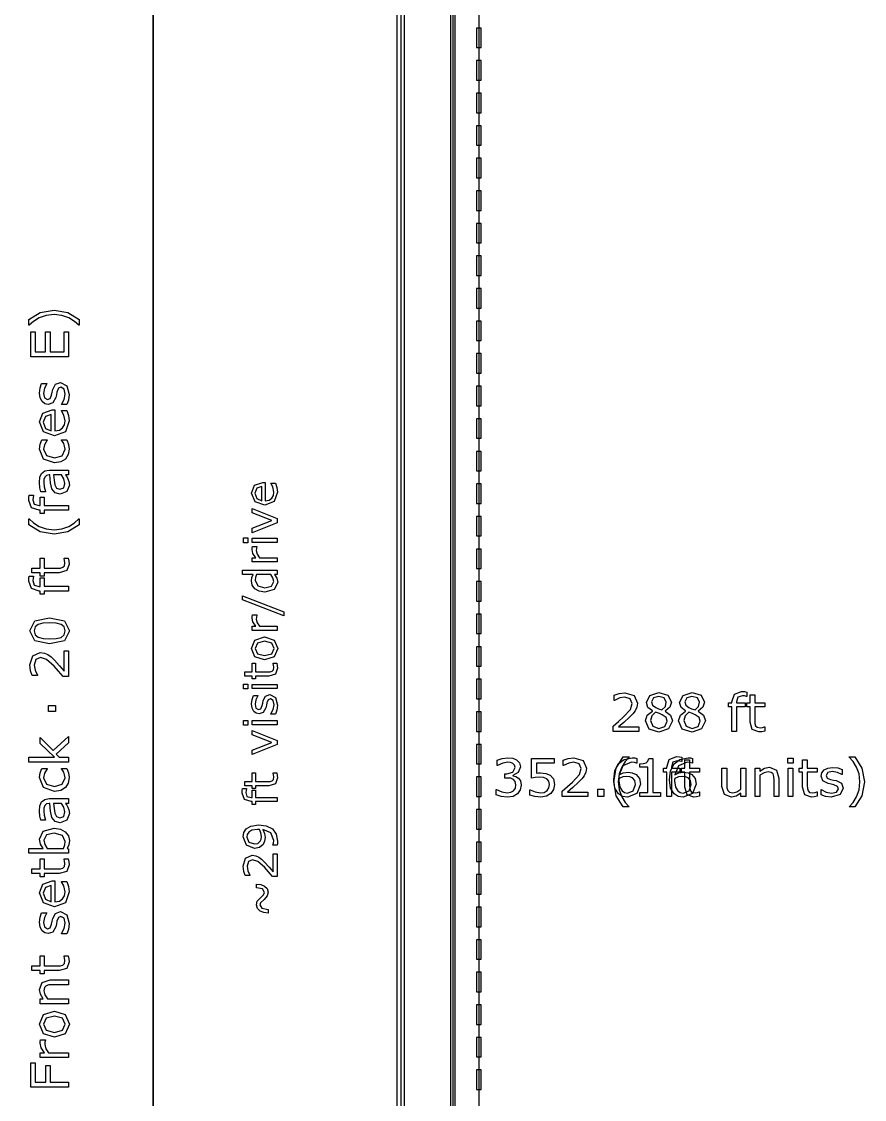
# Model space of a CAD drawing. Header units: inches. Extents: x -33163 to 19162, y -8858 to 30669.
# Drawn here: x 8765 to 9976, y 27369 to 28917 of the extents above; entities that cross this region are included whole.
import ezdxf

# ---------------------------------------------------------------- set-up
doc = ezdxf.new("R2010")
doc.units = ezdxf.units.IN
doc.layers.add('Layer 1', color=7, linetype='Continuous')
doc.layers.add('SOLID-2', color=253, linetype='Continuous')

# ---------------------------------------------------------------- blocks, each defined once
blk = doc.blocks.new('A$C0f725650')
at = {"layer": 'Layer 1', "color": 7}
for points in [[(112.058393, 276.383298), (112.058393, 156.739072), (171.642279, 156.739072), (171.642279, 276.383298), (112.058393, 276.383298)], [(112.375687, 276.066006), (171.324985, 276.066006), (171.324985, 157.056366), (112.375687, 157.056366), (112.375687, 276.066006)], [(173.507795, 276.224652), (173.507795, 156.897719), (173.692797, 156.897719), (173.692797, 276.224652), (173.507795, 276.224652)]]:
    blk.add_lwpolyline(points, close=True, dxfattribs=at)
for points in [[(173.600296, 276.224652), (173.600296, 156.897719)], [(154.55032, 269.345494), (161.429478, 269.345494), (161.429478, 171.97895), (154.55032, 171.97895), (154.55032, 269.345494)], [(161.429478, 269.345494), (171.483632, 269.345494), (171.483632, 171.97895), (161.429478, 171.97895), (161.429478, 269.345494)], [(174.658628, 269.345494), (174.658628, 171.97895)], [(174.566127, 246.855939), (174.566127, 246.06219), (174.751129, 246.06219), (174.751129, 246.855939), (174.566127, 246.855939)], [(174.566127, 245.533024), (174.566127, 244.739275), (174.751129, 244.739275), (174.751129, 245.533024), (174.566127, 245.533024)], [(174.566127, 244.210109), (174.566127, 243.41636), (174.751129, 243.41636), (174.751129, 244.210109), (174.566127, 244.210109)], [(174.566127, 242.887194), (174.566127, 242.093445), (174.751129, 242.093445), (174.751129, 242.887194), (174.566127, 242.887194)], [(174.566127, 241.564279), (174.566127, 240.77053), (174.751129, 240.77053), (174.751129, 241.564279), (174.566127, 241.564279)], [(174.566127, 240.241364), (174.566127, 239.447615), (174.751129, 239.447615), (174.751129, 240.241364), (174.566127, 240.241364)], [(174.566127, 238.918449), (174.566127, 238.1247), (174.751129, 238.1247), (174.751129, 238.918449), (174.566127, 238.918449)], [(174.566127, 237.595534), (174.566127, 236.801785), (174.751129, 236.801785), (174.751129, 237.595534), (174.566127, 237.595534)], [(174.566127, 236.272619), (174.566127, 235.47887), (174.751129, 235.47887), (174.751129, 236.272619), (174.566127, 236.272619)], [(157.398787, 235.400652), (157.957928, 235.299367), (158.415778, 235.015147), (158.415778, 234.778469), (158.405433, 234.778469), (158.230768, 234.937632), (158.001325, 235.079224), (157.722272, 235.180511), (157.398776, 235.218751), (157.076316, 235.180511), (156.796231, 235.079224), (156.566787, 234.937632), (156.392123, 234.778469), (156.381778, 234.778469), (156.381778, 235.015147), (156.839631, 235.299367), (157.398769, 235.400652), (157.398787, 235.400652)], [(174.566127, 234.949704), (174.566127, 234.155955), (174.751129, 234.155955), (174.751129, 234.949704), (174.566127, 234.949704)], [(157.989966, 234.508716), (157.989966, 233.494826), (156.451043, 233.494826), (156.451043, 234.508716), (156.632944, 234.508716), (156.632944, 233.699466), (157.054623, 233.699466), (157.054623, 234.508716), (157.236524, 234.508716), (157.236524, 233.699466), (157.808065, 233.699466), (157.808065, 234.508716), (157.989966, 234.508716)], [(174.566127, 233.626789), (174.566127, 232.83304), (174.751129, 232.83304), (174.751129, 233.626789), (174.566127, 233.626789)], [(157.657171, 232.457166), (157.916587, 232.325907), (158.017872, 231.969341), (157.9879, 231.733696), (157.920719, 231.554896), (157.702645, 231.554896), (157.702645, 231.565241), (157.813232, 231.76988), (157.853539, 231.985888), (157.812198, 232.186392), (157.681976, 232.25874), (157.578621, 232.219465), (157.518678, 232.068571), (157.496982, 231.960049), (157.470111, 231.839127), (157.352287, 231.623119), (157.160051, 231.560074), (157.025693, 231.589014), (156.913039, 231.67893), (156.836556, 231.825691), (156.807619, 232.026195), (156.833468, 232.234967), (156.894444, 232.4117), (157.102184, 232.4117), (157.102184, 232.401355), (157.010199, 232.220489), (156.971959, 232.011714), (157.0133, 231.831883), (157.134223, 231.7585), (157.241709, 231.802943), (157.300621, 231.943502), (157.325413, 232.063393), (157.348141, 232.175012), (157.454593, 232.383784), (157.657166, 232.457166), (157.657171, 232.457166)], [(174.566127, 232.303874), (174.566127, 231.510125), (174.751129, 231.510125), (174.751129, 232.303874), (174.566127, 232.303874)], [(157.432894, 231.337856), (157.432894, 230.487264), (157.618931, 230.519302), (157.748121, 230.607152), (157.822535, 230.734276), (157.847327, 230.897574), (157.800818, 231.134251), (157.707799, 231.304783), (157.707799, 231.315128), (157.919672, 231.315128), (157.988918, 231.114625), (158.016824, 230.899651), (157.861794, 230.451101), (157.419446, 230.289869), (156.969861, 230.443864), (156.803462, 230.851076), (156.939889, 231.210742), (157.327461, 231.337866), (157.432894, 231.337856)], [(157.284066, 231.148721), (157.047389, 231.071206), (156.963672, 230.840728), (157.055657, 230.59165), (157.284066, 230.487264), (157.284066, 231.148721)], [(174.566127, 230.980959), (174.566127, 230.18721), (174.751129, 230.18721), (174.751129, 230.980959), (174.566127, 230.980959)], [(157.917618, 230.122428), (157.989966, 229.937426), (158.015816, 229.752424), (157.979642, 229.522981), (157.86802, 229.344181), (157.679917, 229.227394), (157.414302, 229.186053), (156.969885, 229.34108), (156.808656, 229.752424), (156.836559, 229.946729), (156.904774, 230.122428), (157.120779, 230.122428), (157.120779, 230.112083), (157.014327, 229.928113), (156.977118, 229.744145), (157.088741, 229.482663), (157.414302, 229.38758), (157.735728, 229.480597), (157.84735, 229.744145), (157.831846, 229.864036), (157.791539, 229.973589), (157.746063, 230.05317), (157.70369, 230.112083), (157.70369, 230.122428), (157.917618, 230.122428)], [(174.566127, 229.658044), (174.566127, 228.864295), (174.751129, 228.864295), (174.751129, 229.658044), (174.566127, 229.658044)], [(157.989966, 228.894596), (157.989966, 228.701329), (157.866977, 228.701329), (157.916587, 228.631047), (157.966196, 228.546299), (158.005468, 228.434677), (158.022004, 228.286883), (157.918653, 228.0223), (157.655102, 227.913779), (157.443229, 227.96959), (157.315073, 228.130822), (157.252028, 228.384035), (157.227237, 228.701329), (157.197265, 228.701329), (157.087709, 228.677569), (157.019497, 228.611423), (156.987458, 228.512205), (156.979203, 228.391282), (156.999867, 228.220751), (157.057745, 228.026446), (157.057745, 228.016101), (156.860342, 228.016101), (156.826235, 228.180433), (156.807635, 228.392306), (156.828298, 228.604179), (156.896513, 228.761275), (157.019502, 228.860494), (157.20657, 228.894599), (157.989966, 228.894596)], [(157.705746, 228.701329), (157.38432, 228.701329), (157.399824, 228.491522), (157.429796, 228.301353), (157.50421, 228.165961), (157.641669, 228.114285), (157.791531, 228.174229), (157.841141, 228.357162), (157.801866, 228.544232), (157.705748, 228.701329), (157.705746, 228.701329)], [(165.969227, 228.388988), (165.969227, 227.644719), (166.132009, 227.672754), (166.245053, 227.749621), (166.310164, 227.860854), (166.33186, 228.00374), (166.291164, 228.210834), (166.209773, 228.360048), (166.209773, 228.369097), (166.395164, 228.369097), (166.455753, 228.193657), (166.480174, 228.005555), (166.344522, 227.613072), (165.957467, 227.471997), (165.564079, 227.606741), (165.418482, 227.963049), (165.537854, 228.27776), (165.876981, 228.388994), (165.969227, 228.388988)], [(165.839005, 228.223494), (165.631911, 228.155668), (165.558661, 227.954001), (165.639147, 227.736056), (165.839005, 227.644719), (165.839005, 228.223494)], [(174.566127, 228.335129), (174.566127, 227.54138), (174.751129, 227.54138), (174.751129, 228.335129), (174.566127, 228.335129)], [(156.569899, 227.874507), (156.569899, 227.864162), (156.551299, 227.780447), (156.540953, 227.689497), (156.596762, 227.507596), (156.796234, 227.451785), (156.835508, 227.451785), (156.835508, 227.802151), (156.998806, 227.802151), (156.998806, 227.457987), (157.989966, 227.457987), (157.989966, 227.263682), (156.998814, 227.263682), (156.998814, 227.132425), (156.835516, 227.132425), (156.835516, 227.263682), (156.797276, 227.263682), (156.482049, 227.366002), (156.371462, 227.661591), (156.377653, 227.778378), (156.392125, 227.874499), (156.569899, 227.874507)], [(165.446523, 227.337244), (166.456666, 226.928485), (166.456666, 226.757564), (165.446523, 226.351517), (165.446523, 226.536002), (166.250476, 226.848904), (165.446523, 227.15909), (165.446523, 227.337244)], [(158.415778, 226.910223), (158.415778, 226.673546), (157.957928, 226.389326), (157.398787, 226.288041), (156.839649, 226.389326), (156.381796, 226.673546), (156.381796, 226.910223), (156.392141, 226.910223), (156.566806, 226.750029), (156.79625, 226.609469), (157.076334, 226.508182), (157.398795, 226.469941), (157.72229, 226.50715), (158.001343, 226.609469), (158.230787, 226.751061), (158.405451, 226.910223), (158.415778, 226.910223)], [(174.566127, 227.012214), (174.566127, 226.218465), (174.751129, 226.218465), (174.751129, 227.012214), (174.566127, 227.012214)], [(165.277412, 226.138093), (165.277412, 225.946374), (165.101064, 225.946374), (165.101064, 226.138093), (165.277412, 226.138093)], [(166.456666, 226.127243), (166.456666, 225.957227), (165.446523, 225.957227), (165.446523, 226.127243), (166.456666, 226.127243)], [(165.631911, 225.79535), (165.631911, 225.786301), (165.619263, 225.712147), (165.614739, 225.628044), (165.650008, 225.476115), (165.739538, 225.335039), (166.456666, 225.335039), (166.456666, 225.165023), (165.446523, 225.165023), (165.446523, 225.335039), (165.595737, 225.335039), (165.480887, 225.513193), (165.446523, 225.671451), (165.449248, 225.73566), (165.457397, 225.795345), (165.631911, 225.79535)], [(174.566127, 225.689299), (174.566127, 224.89555), (174.751129, 224.89555), (174.751129, 225.689299), (174.566127, 225.689299)], [(157.979631, 225.313425), (158.003391, 225.193535), (158.012704, 225.078814), (157.917618, 224.810096), (157.612729, 224.718114), (156.998814, 224.718114), (156.998814, 224.586854), (156.835516, 224.586854), (156.835516, 224.718114), (156.503753, 224.718114), (156.503753, 224.912415), (156.835516, 224.912415), (156.835516, 225.313425), (156.998814, 225.313425), (156.998814, 224.912415), (157.524879, 224.912415), (157.667505, 224.916543), (157.762589, 224.94548), (157.823567, 225.007493), (157.842167, 225.12945), (157.828726, 225.228669), (157.804967, 225.303083), (157.804967, 225.313428), (157.979631, 225.313425)], [(166.456666, 224.830424), (166.456666, 224.660408), (166.350859, 224.660408), (166.449432, 224.507574), (166.484701, 224.334847), (166.345433, 224.047269), (165.959282, 223.941462), (165.730484, 223.977633), (165.559563, 224.077111), (165.454661, 224.219996), (165.418487, 224.390012), (165.435659, 224.531088), (165.487207, 224.660408), (165.049508, 224.660408), (165.049508, 224.830424), (166.456666, 224.830424)], [(156.569899, 224.590989), (156.569899, 224.580644), (156.551299, 224.496927), (156.540953, 224.405977), (156.596762, 224.224076), (156.796234, 224.168265), (156.835508, 224.168265), (156.835508, 224.518631), (156.998806, 224.518631), (156.998806, 224.174467), (157.989966, 224.174467), (157.989966, 223.980165), (156.998814, 223.980165), (156.998814, 223.848905), (156.835516, 223.848905), (156.835516, 223.980165), (156.797276, 223.980165), (156.482049, 224.082482), (156.371462, 224.378071), (156.377653, 224.494861), (156.392125, 224.590979), (156.569899, 224.590989)], [(166.207974, 224.660408), (165.628294, 224.660408), (165.585791, 224.537419), (165.574044, 224.41895), (165.673521, 224.196483), (165.955675, 224.116902), (166.229688, 224.178396), (166.322835, 224.375542), (166.291183, 224.522044), (166.207984, 224.660408), (166.207974, 224.660408)], [(174.566127, 224.366384), (174.566127, 223.572635), (174.751129, 223.572635), (174.751129, 224.366384), (174.566127, 224.366384)], [(165.049513, 223.78049), (166.731578, 223.132079), (166.731578, 222.975631), (165.049513, 223.621327), (165.049513, 223.78049)], [(165.631905, 223.009995), (165.631905, 223.000946), (165.619258, 222.926791), (165.614734, 222.842686), (165.650003, 222.69076), (165.739532, 222.549681), (166.456666, 222.549681), (166.456666, 222.379665), (165.446523, 222.379665), (165.446523, 222.549681), (165.595737, 222.549681), (165.480887, 222.727836), (165.446523, 222.886096), (165.449248, 222.950302), (165.457397, 223.009989), (165.631905, 223.009995)], [(174.566127, 223.043469), (174.566127, 222.24972), (174.751129, 222.24972), (174.751129, 223.043469), (174.566127, 223.043469)], [(157.219987, 222.89497), (157.828734, 222.764748), (158.022004, 222.362703), (157.825636, 221.95756), (157.222056, 221.830439), (156.616407, 221.959629), (156.420039, 222.362703), (156.619508, 222.766814), (157.219987, 222.89497), (157.219987, 222.89497)], [(157.689209, 222.623153), (157.492838, 222.671728), (157.219987, 222.685169), (156.947136, 222.671728), (156.750768, 222.622119), (156.630877, 222.5229), (156.590571, 222.362703), (156.630877, 222.201474), (156.752834, 222.101221), (156.952303, 222.052646), (157.222056, 222.040237), (157.491806, 222.051614), (157.686108, 222.100192), (157.8091, 222.196309), (157.851473, 222.362706), (157.811166, 222.523937), (157.689209, 222.623156), (157.689209, 222.623153)], [(165.95204, 222.116511), (166.341811, 221.989903), (166.484696, 221.650776), (166.341811, 221.309843), (165.95204, 221.184139), (165.562272, 221.309843), (165.418482, 221.650776), (165.562272, 221.989903), (165.95204, 222.116511), (165.95204, 222.116511)], [(165.95204, 221.941069), (165.660845, 221.8642), (165.564984, 221.650776), (165.660845, 221.435543), (165.95204, 221.359582), (166.240526, 221.436448), (166.338194, 221.650776), (166.241428, 221.863295), (165.95204, 221.941069), (165.95204, 221.941069)], [(174.566127, 221.720554), (174.566127, 220.926805), (174.751129, 220.926805), (174.751129, 221.720554), (174.566127, 221.720554)], [(157.989966, 221.551386), (157.989966, 220.50959), (157.773958, 220.50959), (157.587924, 220.72663), (157.402922, 220.930235), (157.098033, 221.202054), (156.853085, 221.275434), (156.666016, 221.195852), (156.597804, 220.975711), (156.630877, 220.772107), (156.732162, 220.558165), (156.732162, 220.54782), (156.515122, 220.54782), (156.448976, 220.743156), (156.419004, 220.980868), (156.533725, 221.351903), (156.84275, 221.486261), (157.007082, 221.463534), (157.15074, 221.39842), (157.276833, 221.303337), (157.414292, 221.172077), (157.62513, 220.943668), (157.813232, 220.723527), (157.813232, 221.551383), (157.989966, 221.551386)], [(166.447617, 221.050297), (166.468413, 220.945395), (166.476563, 220.845013), (166.393362, 220.609886), (166.126583, 220.529399), (165.589408, 220.529399), (165.589408, 220.414549), (165.446523, 220.414549), (165.446523, 220.529399), (165.15623, 220.529399), (165.15623, 220.699415), (165.446523, 220.699415), (165.446523, 221.050297), (165.589408, 221.050297), (165.589408, 220.699415), (166.049714, 220.699415), (166.174512, 220.70304), (166.257713, 220.728361), (166.311069, 220.782621), (166.32734, 220.889333), (166.315593, 220.976151), (166.294797, 221.041262), (166.294797, 221.050311), (166.447617, 221.050297)], [(174.566127, 220.397639), (174.566127, 219.60389), (174.751129, 219.60389), (174.751129, 220.397639), (174.566127, 220.397639)], [(165.277412, 220.200221), (165.277412, 220.008502), (165.101064, 220.008502), (165.101064, 220.200221), (165.277412, 220.200221)], [(166.456666, 220.189368), (166.456666, 220.019355), (165.446523, 220.019355), (165.446523, 220.189368), (166.456666, 220.189368)], [(185.543737, 219.70104), (185.533391, 219.70104), (185.449677, 219.71964), (185.358727, 219.729985), (185.176826, 219.674176), (185.121015, 219.474705), (185.121015, 219.43543), (185.471381, 219.43543), (185.471381, 219.272132), (185.127217, 219.272132), (185.127217, 218.280975), (184.932912, 218.280975), (184.932912, 219.272127), (184.801655, 219.272127), (184.801655, 219.435425), (184.932912, 219.435425), (184.932912, 219.473665), (185.035232, 219.788892), (185.330821, 219.899479), (185.447608, 219.893288), (185.543726, 219.878816), (185.543737, 219.70104)], [(166.165469, 219.77428), (166.392457, 219.659427), (166.481084, 219.347431), (166.454864, 219.141244), (166.396084, 218.984793), (166.205267, 218.984793), (166.205267, 218.993842), (166.302033, 219.172901), (166.337302, 219.361906), (166.301128, 219.537348), (166.187183, 219.600652), (166.096748, 219.566286), (166.044298, 219.434253), (166.0253, 219.339297), (166.001779, 219.23349), (165.898684, 219.044486), (165.730478, 218.98932), (165.612916, 219.014641), (165.514343, 219.09332), (165.447422, 219.221735), (165.422101, 219.397175), (165.444723, 219.579851), (165.498079, 219.734494), (165.67985, 219.734494), (165.67985, 219.725446), (165.599367, 219.567185), (165.565905, 219.384509), (165.602079, 219.227154), (165.707886, 219.162947), (165.801937, 219.201833), (165.853483, 219.324825), (165.875179, 219.429726), (165.895075, 219.527395), (165.988222, 219.710071), (166.165471, 219.77428), (166.165469, 219.77428)], [(181.158482, 218.280975), (180.116687, 218.280975), (180.116687, 218.496983), (180.333727, 218.683017), (180.537332, 218.868019), (180.809148, 219.172908), (180.88253, 219.417856), (180.802949, 219.604925), (180.582805, 219.673137), (180.379201, 219.640064), (180.165262, 219.538779), (180.154916, 219.538779), (180.154916, 219.755819), (180.350253, 219.821965), (180.587965, 219.851937), (180.959, 219.737216), (181.093358, 219.428191), (181.07063, 219.263859), (181.005519, 219.120201), (180.910436, 218.994108), (180.779176, 218.856649), (180.550767, 218.645811), (180.330626, 218.457709), (181.158482, 218.457709), (181.158482, 218.280975)], [(182.515502, 218.709888), (182.359441, 218.378127), (181.968768, 218.245836), (181.569824, 218.375026), (181.422031, 218.705755), (181.496445, 218.937265), (181.706251, 219.10263), (181.706251, 219.108821), (181.522284, 219.253513), (181.463372, 219.449884), (181.605998, 219.739272), (181.968768, 219.855027), (182.336702, 219.744439), (182.474161, 219.46332), (182.40905, 219.257649), (182.217846, 219.100553), (182.217846, 219.094361), (182.439022, 218.941398), (182.515502, 218.709888), (182.515502, 218.709888)], [(182.270557, 219.461264), (182.184773, 219.636963), (181.967733, 219.703109), (181.753794, 219.641098), (181.671112, 219.473665), (181.712453, 219.344474), (181.839575, 219.248357), (181.949131, 219.199782), (182.08969, 219.150172), (182.231282, 219.291764), (182.270557, 219.461264), (182.270557, 219.461264)], [(183.861155, 218.709885), (183.705094, 218.378125), (183.314419, 218.245833), (182.915478, 218.375024), (182.767684, 218.705752), (182.842098, 218.937263), (183.051905, 219.102627), (183.051905, 219.108818), (182.867935, 219.253511), (182.809025, 219.449882), (182.951651, 219.739269), (183.314419, 219.855024), (183.682356, 219.744436), (183.819814, 219.463317), (183.754703, 219.257646), (183.5635, 219.10055), (183.5635, 219.094359), (183.784675, 218.941395), (183.861155, 218.709885), (183.861155, 218.709885)], [(183.61621, 219.461261), (183.530427, 219.63696), (183.313387, 219.703106), (183.099445, 219.641096), (183.016763, 219.473662), (183.058104, 219.344472), (183.185228, 219.248354), (183.294781, 219.199779), (183.435341, 219.15017), (183.576935, 219.291761), (183.61621, 219.461261), (183.61621, 219.461261)], [(186.266173, 218.291307), (186.146285, 218.267547), (186.031562, 218.258234), (185.762846, 218.35332), (185.670861, 218.65821), (185.670861, 219.272124), (185.539604, 219.272124), (185.539604, 219.435422), (185.670861, 219.435422), (185.670861, 219.767185), (185.865165, 219.767185), (185.865165, 219.435422), (186.266173, 219.435422), (186.266173, 219.272124), (185.865165, 219.272124), (185.865165, 218.746059), (185.869293, 218.603433), (185.898233, 218.50835), (185.960243, 218.447371), (186.0822, 218.428771), (186.181419, 218.442212), (186.255833, 218.465971), (186.266178, 218.465971), (186.266173, 218.291307)], [(157.461835, 219.33757), (157.461835, 219.090558), (157.169346, 219.090558), (157.169346, 219.33757), (157.461835, 219.33757)], [(174.566127, 219.074724), (174.566127, 218.280975), (174.751129, 218.280975), (174.751129, 219.074724), (174.566127, 219.074724)], [(182.302595, 218.690253), (182.260222, 218.842179), (182.096924, 218.957934), (181.990472, 219.00031), (181.836476, 219.055087), (181.686614, 218.917628), (181.630803, 218.721257), (181.726921, 218.490781), (181.970834, 218.399831), (182.211645, 218.477346), (182.302595, 218.690253), (182.302595, 218.690253)], [(183.648248, 218.690251), (183.605875, 218.842177), (183.442577, 218.957932), (183.336122, 219.000307), (183.182127, 219.055084), (183.032267, 218.917625), (182.976456, 218.721254), (183.072574, 218.490779), (183.316488, 218.399828), (183.557298, 218.477343), (183.648248, 218.690251), (183.648248, 218.690251)], [(165.277412, 218.727057), (165.277412, 218.535338), (165.101064, 218.535338), (165.101064, 218.727057), (165.277412, 218.727057)], [(166.456666, 218.716204), (166.456666, 218.546189), (165.446523, 218.546189), (165.446523, 218.716204), (166.456666, 218.716204)], [(165.446523, 218.321915), (166.456666, 217.913155), (166.456666, 217.742235), (165.446523, 217.336187), (165.446523, 217.520673), (166.250476, 217.833574), (165.446523, 218.14376), (165.446523, 218.321915)], [(157.989966, 218.071498), (157.989966, 217.815183), (157.48457, 217.352163), (157.604461, 217.226073), (157.989966, 217.226073), (157.989966, 217.031771), (156.381796, 217.031771), (156.381796, 217.226073), (157.413257, 217.226073), (156.835516, 217.78728), (156.835516, 218.032226), (157.368815, 217.495823), (157.989966, 218.071498)], [(174.566127, 217.751809), (174.566127, 216.95806), (174.751129, 216.95806), (174.751129, 217.751809), (174.566127, 217.751809)], [(180.759539, 215.209333), (180.522861, 215.209333), (180.238641, 215.667183), (180.137356, 216.226324), (180.238641, 216.785462), (180.522861, 217.243315), (180.759539, 217.243315), (180.759539, 217.23297), (180.599342, 217.058305), (180.458782, 216.828861), (180.357497, 216.548777), (180.319257, 216.226316), (180.356465, 215.902821), (180.458782, 215.623768), (180.600376, 215.394324), (180.759539, 215.21966), (180.759539, 215.209333)], [(182.896875, 217.055225), (182.88653, 217.055225), (182.802813, 217.073826), (182.711862, 217.084171), (182.529962, 217.028362), (182.474151, 216.828891), (182.474151, 216.789616), (182.824517, 216.789616), (182.824517, 216.626318), (182.480363, 216.626318), (182.480363, 215.635145), (182.286058, 215.635145), (182.286058, 216.626297), (182.154801, 216.626297), (182.154801, 216.789595), (182.286058, 216.789595), (182.286058, 216.827835), (182.388378, 217.143062), (182.683967, 217.253649), (182.800757, 217.247458), (182.896875, 217.232986), (182.896875, 217.055225)], [(190.3176, 216.226335), (190.216315, 215.667194), (189.932094, 215.209344), (189.695417, 215.209344), (189.695417, 215.219689), (189.85458, 215.394353), (189.996174, 215.623797), (190.097459, 215.90285), (190.135699, 216.226345), (190.097459, 216.548806), (189.996174, 216.828891), (189.85458, 217.058334), (189.695417, 217.232999), (189.695417, 217.243344), (189.932094, 217.243344), (190.216315, 216.785491), (190.3176, 216.226353), (190.3176, 216.226335)], [(176.260596, 216.376184), (176.342244, 216.264564), (176.374282, 216.090932), (176.336042, 215.897662), (176.228555, 215.744698), (176.045622, 215.637211), (175.816179, 215.603107), (175.563997, 215.63411), (175.360392, 215.700256), (175.360392, 215.916264), (175.375897, 215.916264), (175.582602, 215.820147), (175.812043, 215.781907), (175.950537, 215.803602), (176.069392, 215.867682), (176.139674, 215.967932), (176.163433, 216.106426), (176.136562, 216.242852), (176.064215, 216.328633), (175.95156, 216.372043), (175.808934, 216.384452), (175.715915, 216.384452), (175.715915, 216.556018), (175.788262, 216.556018), (176.038375, 216.621129), (176.132427, 216.813367), (176.108667, 216.910517), (176.042521, 216.979764), (175.947436, 217.016972), (175.832715, 217.027317), (175.623943, 216.992178), (175.415169, 216.892959), (175.404823, 216.892959), (175.404823, 217.108965), (175.60016, 217.175111), (175.837872, 217.206117), (176.036309, 217.185453), (176.191339, 217.119307), (176.303993, 216.999417), (176.342233, 216.835087), (176.251283, 216.610811), (176.038375, 216.490923), (176.038375, 216.47645), (176.152064, 216.441311), (176.260585, 216.376197), (176.260596, 216.376184)], [(177.729238, 216.124004), (177.689963, 215.918331), (177.582477, 215.752966), (177.404711, 215.641347), (177.166999, 215.603107), (176.92412, 215.629978), (176.726717, 215.693023), (176.726717, 215.911097), (176.74119, 215.911097), (176.939627, 215.819112), (177.162869, 215.781907), (177.304463, 215.80257), (177.427452, 215.874918), (177.495667, 215.98137), (177.519426, 216.125031), (177.491521, 216.259392), (177.416072, 216.347241), (177.284815, 216.402018), (177.113249, 216.418554), (176.93755, 216.406145), (176.792858, 216.381354), (176.792858, 217.174071), (177.718898, 217.174071), (177.718898, 216.993202), (176.992327, 216.993202), (176.992327, 216.583926), (177.083277, 216.590118), (177.163893, 216.592234), (177.382999, 216.570539), (177.5556, 216.496125), (177.683756, 216.349363), (177.729233, 216.124055), (177.729238, 216.124004)], [(179.087292, 215.635145), (178.045497, 215.635145), (178.045497, 215.851153), (178.262537, 216.037187), (178.466141, 216.222189), (178.737961, 216.527078), (178.81134, 216.772026), (178.731759, 216.959095), (178.511618, 217.027307), (178.308013, 216.994234), (178.094072, 216.892949), (178.083726, 216.892949), (178.083726, 217.109989), (178.279063, 217.176135), (178.516775, 217.206107), (178.88781, 217.091386), (179.022171, 216.782361), (178.999443, 216.618029), (178.934332, 216.474371), (178.839246, 216.348278), (178.707989, 216.210819), (178.47958, 215.999981), (178.259436, 215.811879), (179.087292, 215.811879), (179.087292, 215.635145)], [(181.22566, 216.134339), (181.07063, 215.7509), (180.692361, 215.603107), (180.485656, 215.638246), (180.321323, 215.742632), (180.183865, 215.970009), (180.136322, 216.311073), (180.179732, 216.67384), (180.320291, 216.954959), (180.554902, 217.13686), (180.889764, 217.203006), (180.992084, 217.197846), (181.0758, 217.179246), (181.0758, 216.981841), (181.065455, 216.981841), (180.977606, 217.010781), (180.85875, 217.025253), (180.504251, 216.885726), (180.350255, 216.510555), (180.520787, 216.590139), (180.716123, 216.618042), (180.888722, 216.599442), (181.042719, 216.527094), (181.179144, 216.367931), (181.225652, 216.134355), (181.22566, 216.134339)], [(182.031813, 215.635145), (181.198789, 215.635145), (181.198789, 215.792241), (181.519183, 215.792241), (181.519183, 216.823702), (181.198789, 216.823702), (181.198789, 216.964262), (181.338314, 216.974607), (181.450968, 217.006645), (181.525382, 217.071759), (181.557423, 217.179246), (181.71762, 217.179246), (181.71762, 215.792252), (182.031813, 215.792252), (182.031813, 215.635145)], [(183.488051, 216.134339), (183.333024, 215.7509), (182.954752, 215.603107), (182.748047, 215.638246), (182.583714, 215.742632), (182.446256, 215.970009), (182.398715, 216.311073), (182.442123, 216.67384), (182.582682, 216.954959), (182.817294, 217.13686), (183.152155, 217.203006), (183.254475, 217.197846), (183.338191, 217.179246), (183.338191, 216.981841), (183.327846, 216.981841), (183.239997, 217.010781), (183.121141, 217.025253), (182.766642, 216.885726), (182.612647, 216.510555), (182.783178, 216.590139), (182.978515, 216.618042), (183.151115, 216.599442), (183.30511, 216.527094), (183.441535, 216.367931), (183.488043, 216.134355), (183.488051, 216.134339)], [(183.619311, 215.645493), (183.49942, 215.621733), (183.3847, 215.61242), (183.115981, 215.707506), (183.023999, 216.012395), (183.023999, 216.62631), (182.892739, 216.62631), (182.892739, 216.789608), (183.023999, 216.789608), (183.023999, 217.121371), (183.218301, 217.121371), (183.218301, 216.789608), (183.619311, 216.789608), (183.619311, 216.62631), (183.218301, 216.62631), (183.218301, 216.100245), (183.222428, 215.957619), (183.251366, 215.862536), (183.313379, 215.801557), (183.435333, 215.782957), (183.534552, 215.796398), (183.608966, 215.820157), (183.619311, 215.820157), (183.619311, 215.645493)], [(186.842882, 215.635145), (186.64858, 215.635145), (186.64858, 216.29247), (186.639266, 216.441298), (186.605159, 216.550851), (186.530745, 216.61493), (186.404655, 216.636626), (186.238256, 216.597351), (186.07186, 216.497098), (186.07186, 215.635145), (185.877556, 215.635145), (185.877556, 216.789595), (186.07186, 216.789595), (186.07186, 216.661439), (186.259963, 216.77926), (186.459432, 216.821636), (186.744687, 216.708979), (186.842871, 216.384452), (186.842882, 215.635145)], [(187.425792, 216.982865), (187.206683, 216.982865), (187.206683, 217.184403), (187.425792, 217.184403), (187.425792, 216.982865)], [(188.397307, 215.64549), (188.277419, 215.621731), (188.162696, 215.612417), (187.89398, 215.707503), (187.801995, 216.012393), (187.801995, 216.626307), (187.670738, 216.626307), (187.670738, 216.789605), (187.801995, 216.789605), (187.801995, 217.121369), (187.996299, 217.121369), (187.996299, 216.789605), (188.397307, 216.789605), (188.397307, 216.626307), (187.996299, 216.626307), (187.996299, 216.100242), (188.000427, 215.957616), (188.029367, 215.862533), (188.091377, 215.801554), (188.213334, 215.782954), (188.312553, 215.796395), (188.386967, 215.820155), (188.397312, 215.820155), (188.397307, 215.64549)], [(189.456673, 215.967951), (189.325414, 215.708535), (188.968848, 215.60725), (188.733203, 215.637222), (188.554403, 215.704402), (188.554403, 215.922477), (188.564748, 215.922477), (188.769387, 215.811889), (188.985395, 215.771583), (189.185899, 215.812924), (189.258247, 215.943146), (189.218972, 216.0465), (189.068077, 216.106444), (188.959556, 216.12814), (188.838634, 216.155011), (188.622626, 216.272835), (188.559581, 216.46507), (188.588521, 216.599428), (188.678437, 216.712082), (188.825198, 216.788565), (189.025702, 216.817503), (189.234474, 216.791653), (189.411207, 216.730677), (189.411207, 216.522937), (189.400862, 216.522937), (189.219996, 216.614922), (189.011221, 216.653162), (188.831389, 216.611821), (188.758007, 216.490899), (188.802449, 216.383412), (188.943009, 216.3245), (189.0629, 216.299709), (189.174519, 216.276981), (189.383291, 216.170529), (189.456673, 215.967956), (189.456673, 215.967951)], [(157.917618, 216.774422), (157.989966, 216.58942), (158.015816, 216.404418), (157.979642, 216.174977), (157.86802, 215.996175), (157.679917, 215.879388), (157.414302, 215.838047), (156.969885, 215.993076), (156.808656, 216.404418), (156.836559, 216.598723), (156.904774, 216.774422), (157.120779, 216.774422), (157.120779, 216.764077), (157.014327, 216.580109), (156.977118, 216.396139), (157.088741, 216.134657), (157.414302, 216.039574), (157.735728, 216.132591), (157.84735, 216.396139), (157.831846, 216.51603), (157.791539, 216.625583), (157.746063, 216.705164), (157.70369, 216.764077), (157.70369, 216.774422), (157.917618, 216.774422)], [(166.447623, 216.591918), (166.468419, 216.487016), (166.476568, 216.386636), (166.393367, 216.151506), (166.126588, 216.07102), (165.589413, 216.07102), (165.589413, 215.95617), (165.446528, 215.95617), (165.446528, 216.07102), (165.156235, 216.07102), (165.156235, 216.241036), (165.446528, 216.241036), (165.446528, 216.591918), (165.589413, 216.591918), (165.589413, 216.241036), (166.049719, 216.241036), (166.174517, 216.24466), (166.257718, 216.269981), (166.311074, 216.324242), (166.327346, 216.430953), (166.315598, 216.517768), (166.294802, 216.582879), (166.294802, 216.591928), (166.447623, 216.591918)], [(174.566127, 216.428894), (174.566127, 215.635145), (174.751129, 215.635145), (174.751129, 216.428894), (174.566127, 216.428894)], [(181.015854, 216.126084), (180.986916, 216.285247), (180.893899, 216.3948), (180.788479, 216.43821), (180.667557, 216.448555), (180.504259, 216.427891), (180.349229, 216.363815), (180.346133, 216.319373), (180.345075, 216.266662), (180.378148, 216.008281), (180.471165, 215.859453), (180.573484, 215.792273), (180.694407, 215.771609), (180.930049, 215.862559), (181.015833, 216.126108), (181.015854, 216.126084)], [(183.278245, 216.126084), (183.249307, 216.285247), (183.15629, 216.3948), (183.05087, 216.43821), (182.929948, 216.448555), (182.76665, 216.427891), (182.61162, 216.363815), (182.608524, 216.319373), (182.607466, 216.266662), (182.640539, 216.008281), (182.733556, 215.859453), (182.835875, 215.792273), (182.956798, 215.771609), (183.192443, 215.862559), (183.278224, 216.126108), (183.278245, 216.126084)], [(185.495162, 215.635145), (185.30086, 215.635145), (185.30086, 215.763304), (185.112757, 215.644448), (184.91432, 215.603107), (184.631134, 215.713694), (184.529847, 216.040288), (184.529847, 216.789595), (184.724151, 216.789595), (184.724151, 216.132273), (184.732406, 215.981376), (184.767545, 215.874923), (184.839893, 215.808778), (184.969084, 215.788114), (185.133413, 215.827386), (185.300847, 215.927639), (185.300847, 216.7896), (185.495149, 216.7896), (185.495162, 215.635145)], [(187.413389, 215.635145), (187.219087, 215.635145), (187.219087, 216.789595), (187.413389, 216.789595), (187.413389, 215.635145)], [(165.214108, 215.959787), (165.214108, 215.950738), (165.197836, 215.877488), (165.188787, 215.797907), (165.237621, 215.638741), (165.412158, 215.589907), (165.446523, 215.589907), (165.446523, 215.89648), (165.589408, 215.89648), (165.589408, 215.595334), (166.456666, 215.595334), (166.456666, 215.425318), (165.589408, 215.425318), (165.589408, 215.310468), (165.446523, 215.310468), (165.446523, 215.425318), (165.413061, 215.425318), (165.137238, 215.514848), (165.040475, 215.773488), (165.045899, 215.875678), (165.058546, 215.959781), (165.214108, 215.959787)], [(179.733248, 215.635145), (179.486233, 215.635145), (179.486233, 215.9297), (179.733248, 215.9297), (179.733248, 215.635145)], [(157.989966, 215.546593), (157.989966, 215.353323), (157.866977, 215.353323), (157.916587, 215.283041), (157.966196, 215.198293), (158.005468, 215.086671), (158.022004, 214.938877), (157.918653, 214.674294), (157.655102, 214.565773), (157.443229, 214.621584), (157.315073, 214.782816), (157.252028, 215.036029), (157.227237, 215.353323), (157.197265, 215.353323), (157.087709, 215.329537), (157.019497, 215.263391), (156.987458, 215.164172), (156.979203, 215.04325), (156.999867, 214.872718), (157.057745, 214.678416), (157.057745, 214.668071), (156.860342, 214.668071), (156.826235, 214.832404), (156.807635, 215.044276), (156.828298, 215.256149), (156.896513, 215.413245), (157.019502, 215.512464), (157.20657, 215.546571), (157.989966, 215.546593)], [(157.705746, 215.353323), (157.38432, 215.353323), (157.399824, 215.143516), (157.429796, 214.953347), (157.50421, 214.817955), (157.641669, 214.766279), (157.791531, 214.826223), (157.841141, 215.009158), (157.801866, 215.196226), (157.705748, 215.353323), (157.705746, 215.353323)], [(174.566127, 215.105979), (174.566127, 214.31223), (174.751129, 214.31223), (174.751129, 215.105979), (174.566127, 215.105979)], [(157.403946, 214.346666), (157.664394, 214.305325), (157.858698, 214.195772), (157.981687, 214.03454), (158.021994, 213.84127), (157.998234, 213.669707), (157.936221, 213.525012), (157.989966, 213.512611), (157.989966, 213.33071), (156.381796, 213.33071), (156.381796, 213.525012), (156.956439, 213.525012), (156.846885, 213.698644), (156.803475, 213.90535), (156.960571, 214.22781), (157.403957, 214.346666), (157.403946, 214.346666)], [(165.702448, 214.475772), (166.022583, 214.435077), (166.267658, 214.313895), (166.426824, 214.107706), (166.482891, 213.816511), (166.477468, 213.727886), (166.462095, 213.653729), (166.289368, 213.653729), (166.289368, 213.662777), (166.315588, 213.736935), (166.327335, 213.843646), (166.207963, 214.156545), (165.876975, 214.28858), (165.949323, 214.130319), (165.971019, 213.968445), (165.954747, 213.817421), (165.891443, 213.682674), (165.751269, 213.562397), (165.547794, 213.522607), (165.212285, 213.658256), (165.082967, 213.989244), (165.113714, 214.17011), (165.204146, 214.31571), (165.397675, 214.434177), (165.702435, 214.475778), (165.702448, 214.475772)], [(165.663563, 214.293096), (165.438384, 214.264156), (165.306349, 214.184575), (165.248472, 214.093238), (165.230374, 213.987429), (165.311765, 213.781242), (165.540563, 213.706182), (165.680734, 213.730603), (165.77569, 213.812899), (165.813671, 213.902426), (165.82272, 214.010948), (165.803723, 214.153833), (165.748557, 214.289485), (165.711479, 214.291337), (165.663549, 214.293189), (165.663563, 214.293096)], [(157.409106, 214.146163), (157.095945, 214.077948), (156.988458, 213.857807), (157.025667, 213.686243), (157.119718, 213.525012), (157.781176, 213.525012), (157.832851, 213.666606), (157.847324, 213.801998), (157.741904, 214.054178), (157.409108, 214.146163), (157.409106, 214.146163)], [(174.566127, 213.783064), (174.566127, 212.989315), (174.751129, 212.989315), (174.751129, 213.783064), (174.566127, 213.783064)], [(166.456666, 213.300135), (166.456666, 212.388564), (166.267658, 212.388564), (166.104879, 212.578474), (165.943002, 212.756628), (165.676223, 212.994467), (165.461895, 213.058676), (165.298211, 212.989043), (165.238526, 212.796419), (165.267463, 212.618265), (165.356088, 212.431067), (165.356088, 212.422018), (165.166178, 212.422018), (165.108301, 212.592939), (165.082081, 212.800935), (165.182461, 213.125592), (165.452857, 213.243157), (165.596647, 213.22326), (165.72235, 213.166287), (165.832679, 213.083089), (165.952956, 212.968236), (166.137441, 212.768378), (166.30203, 212.575754), (166.30203, 213.300129), (166.456666, 213.300135)], [(157.979621, 213.096099), (158.00338, 212.976208), (158.012694, 212.861488), (157.917608, 212.592769), (157.612718, 212.500787), (156.998804, 212.500787), (156.998804, 212.369528), (156.835506, 212.369528), (156.835506, 212.500787), (156.503742, 212.500787), (156.503742, 212.695089), (156.835506, 212.695089), (156.835506, 213.096099), (156.998804, 213.096099), (156.998804, 212.695089), (157.524869, 212.695089), (157.667495, 212.699216), (157.762578, 212.728154), (157.823557, 212.790167), (157.842157, 212.912121), (157.828716, 213.01134), (157.804956, 213.085754), (157.804956, 213.096099), (157.979621, 213.096099)], [(174.566127, 212.460149), (174.566127, 211.6664), (174.751129, 211.6664), (174.751129, 212.460149), (174.566127, 212.460149)], [(157.432884, 212.202097), (157.432884, 211.351505), (157.61892, 211.383543), (157.748111, 211.471393), (157.822525, 211.598517), (157.847316, 211.761815), (157.800808, 211.998492), (157.707788, 212.169024), (157.707788, 212.179369), (157.919661, 212.179369), (157.988908, 211.978865), (158.016813, 211.763892), (157.861783, 211.315342), (157.419435, 211.15411), (156.96985, 211.308105), (156.803451, 211.715317), (156.939878, 212.074983), (157.32745, 212.202107), (157.432884, 212.202097)], [(157.284056, 212.012962), (157.047378, 211.935447), (156.963662, 211.704969), (157.055647, 211.455891), (157.284056, 211.351505), (157.284056, 212.012962)], [(165.618345, 212.073853), (165.794693, 212.053057), (165.949333, 211.994275), (166.058757, 211.893895), (166.098548, 211.744678), (166.063279, 211.593654), (165.934863, 211.451673), (165.792883, 211.317831), (165.763945, 211.231016), (165.843527, 211.100791), (166.099452, 211.047435), (166.099452, 210.896411), (165.924013, 210.916308), (165.768467, 210.97509), (165.660851, 211.076375), (165.61925, 211.225592), (165.654519, 211.375711), (165.782934, 211.519502), (165.91316, 211.637969), (165.953855, 211.739254), (165.862516, 211.87581), (165.618345, 211.922835), (165.618345, 212.073853)], [(174.566127, 211.137234), (174.566127, 210.343485), (174.751129, 210.343485), (174.751129, 211.137234), (174.566127, 211.137234)], [(157.65716, 210.957731), (157.916576, 210.826472), (158.017861, 210.469906), (157.987889, 210.234261), (157.920709, 210.055461), (157.702634, 210.055461), (157.702634, 210.065806), (157.813222, 210.270445), (157.853528, 210.486453), (157.812187, 210.686957), (157.681965, 210.759304), (157.578611, 210.72003), (157.518667, 210.569135), (157.496971, 210.460614), (157.4701, 210.339692), (157.352276, 210.123684), (157.160041, 210.060639), (157.025683, 210.089579), (156.913029, 210.179495), (156.836546, 210.326256), (156.807608, 210.52676), (156.833458, 210.735532), (156.894434, 210.912265), (157.102174, 210.912265), (157.102174, 210.90192), (157.010189, 210.721051), (156.971949, 210.512279), (157.01329, 210.332445), (157.134212, 210.259065), (157.241699, 210.303507), (157.300611, 210.444067), (157.325402, 210.563955), (157.34813, 210.675577), (157.454582, 210.884349), (157.657155, 210.957731), (157.65716, 210.957731)], [(174.566127, 209.814319), (174.566127, 209.02057), (174.751129, 209.02057), (174.751129, 209.814319), (174.566127, 209.814319)], [(157.979621, 209.154225), (158.00338, 209.034334), (158.012694, 208.919614), (157.917608, 208.650898), (157.612718, 208.558913), (156.998804, 208.558913), (156.998804, 208.427656), (156.835506, 208.427656), (156.835506, 208.558913), (156.503742, 208.558913), (156.503742, 208.753215), (156.835506, 208.753215), (156.835506, 209.154225), (156.998804, 209.154225), (156.998804, 208.753215), (157.524869, 208.753215), (157.667495, 208.757343), (157.762578, 208.78628), (157.823557, 208.848293), (157.842157, 208.97025), (157.828716, 209.069468), (157.804956, 209.143882), (157.804956, 209.154228), (157.979621, 209.154225)], [(174.566127, 208.491404), (174.566127, 207.697655), (174.751129, 207.697655), (174.751129, 208.491404), (174.566127, 208.491404)], [(157.989966, 208.180642), (157.989966, 207.98634), (157.332641, 207.98634), (157.183813, 207.977026), (157.07426, 207.942919), (157.010181, 207.868505), (156.988485, 207.742415), (157.02776, 207.576019), (157.128013, 207.40962), (157.989966, 207.40962), (157.989966, 207.215316), (156.835516, 207.215316), (156.835516, 207.40962), (156.963672, 207.40962), (156.845851, 207.597723), (156.803475, 207.797192), (156.916132, 208.082447), (157.240659, 208.180631), (157.989966, 208.180642)], [(174.566127, 207.168489), (174.566127, 206.37474), (174.751129, 206.37474), (174.751129, 207.168489), (174.566127, 207.168489)], [(157.413257, 206.914572), (157.858709, 206.769877), (158.022004, 206.382305), (157.858709, 205.992664), (157.413257, 205.849004), (156.967808, 205.992664), (156.803475, 206.382305), (156.967808, 206.769877), (157.413257, 206.914572), (157.413257, 206.914572)], [(157.413257, 206.714066), (157.080462, 206.626216), (156.970909, 206.382305), (157.080462, 206.136325), (157.413257, 206.049507), (157.742954, 206.13736), (157.854574, 206.382305), (157.743986, 206.625185), (157.413257, 206.714066), (157.413257, 206.714066)], [(174.566127, 205.845574), (174.566127, 205.051825), (174.751129, 205.051825), (174.751129, 205.845574), (174.566127, 205.845574)], [(157.047389, 205.747719), (157.047389, 205.737374), (157.032916, 205.652622), (157.027757, 205.556505), (157.068064, 205.382872), (157.170383, 205.221643), (157.989966, 205.221643), (157.989966, 205.027339), (156.835516, 205.027339), (156.835516, 205.221643), (157.006048, 205.221643), (156.874791, 205.425248), (156.835516, 205.606114), (156.838612, 205.679496), (156.847899, 205.747708), (157.047389, 205.747719)], [(156.632944, 204.809275), (156.632944, 204.03103), (157.067026, 204.03103), (157.067026, 204.699721), (157.248927, 204.699721), (157.248927, 204.03103), (157.989966, 204.03103), (157.989966, 203.826391), (156.451043, 203.826391), (156.451043, 204.809275), (156.632944, 204.809275)], [(174.566127, 204.522659), (174.566127, 203.72891), (174.751129, 203.72891), (174.751129, 204.522659), (174.566127, 204.522659)]]:
    blk.add_lwpolyline(points, dxfattribs=at)

msp = doc.modelspace()

# ---------------------------------------------------------------- block references
at = {"layer": 'SOLID-2', "xscale": 35.3548193792485, "yscale": 35.3548193792485, "zscale": 35.3548193792485}
msp.add_blockref('A$C0f725650', (3247.20147, 20180.01122), dxfattribs=at)

doc.saveas('drawing.dxf')
